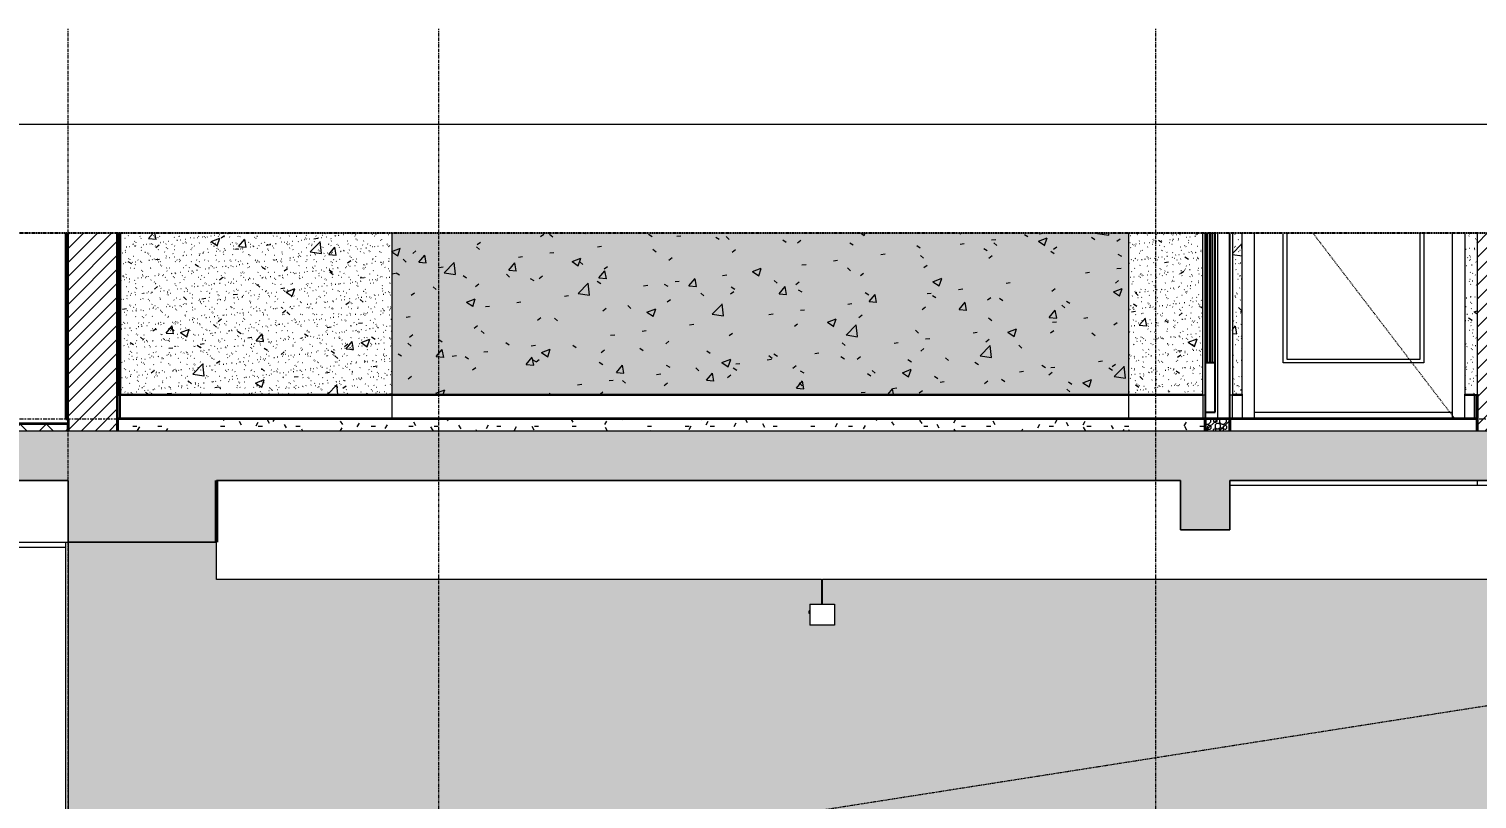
# Model space of a CAD drawing. Header units: millimetres. Extents: x 42313 to 135642, y -5392 to 75500.
# Drawn here: x 103838 to 109697, y 661 to 3778 of the extents above; entities that cross this region are included whole.
import ezdxf

# ---------------------------------------------------------------- set-up
doc = ezdxf.new("R2010")
doc.units = ezdxf.units.MM
for name, pattern in [('Centre', [31.75, 6.35, -4.7625, 15.875, -4.7625]), ('Dash', [6, 3, -3]), ('Demolished', [7.14375, 4.7625, -2.38125]), ('Grid Line', [22.225, 12.7, -3.175, 3.175, -3.175]), ('Hidden', [7.14375, 4.7625, -2.38125])]:
    doc.linetypes.add(name, pattern=pattern)
for name, color, linetype, lineweight in [('0-4', 130, 'Continuous', 5), ('A-ANNO-DIMS', 211, 'Continuous', 9), ('A-ANNO-DIMS-50', 211, 'Continuous', 9), ('A-DETL-DEMO', 6, 'Demolished', 18), ('A-DETL-GENF', 92, 'Continuous', 18), ('A-DETL-GENF-1', 9, 'Continuous', 18), ('A-DETL-GENF-3', 92, 'Hidden', 25), ('A-DETL-GENF-HDLN-1', 7, 'Dash', 18), ('A-DETL-THIN', 151, 'Continuous', 18), ('A-DOOR', 31, 'Continuous', 18), ('A-DOOR-1', 7, 'Continuous', 18), ('A-DOOR-2', 90, 'Continuous', 25), ('A-FLOR-7', 254, 'Continuous', 18), ('A-FLOR-FNSH-3', 250, 'Continuous', 35), ('A-FLOR-HRAL', 11, 'Continuous', 18), ('A-FLOR-HRAL-1', 7, 'Continuous', 18), ('A-FLOR-HRAL-2', 90, 'Continuous', 25), ('A-FLOR-LEVL-2', 51, 'Centre', 9), ('A-FLOR-PATT-3', 67, 'Continuous', 18), ('A-FLOR-PATT-4', 9, 'Continuous', 18), ('A-FLOR-PATT-5', 8, 'Continuous', 18), ('A-WALL', 113, 'Continuous', 18), ('A-WALL-2', 250, 'Continuous', 35), ('A-WALL-3', 7, 'Continuous', 18), ('A-WALL-PATT-1', 7, 'Continuous', 18), ('A-WALL-PATT-2', 111, 'Continuous', 18), ('A-WALL-PATT-3', 9, 'Continuous', 18), ('A-WALL-PATT-4', 254, 'Continuous', 18), ('A-WALL-PATT-5', 255, 'Continuous', 5), ('E-LITE-EQPM', 33, 'Continuous', 18), ('I-WALL-2', 7, 'Continuous', 18), ('S-BEAM-1', 71, 'Continuous', 5), ('S-BEAM-4', 254, 'Continuous', 18), ('S-BEAM-5', 50, 'Continuous', 18), ('S-BEAM-6', 191, 'Continuous', 50), ('S-COLS-5', 7, 'Continuous', 18), ('S-GRID-1', 1, 'Grid Line', 9)]:
    doc.layers.add(name, color=color, linetype=linetype, lineweight=lineweight)
doc.styles.add('UTM Avo_1', font='', dxfattribs={"width": 0.9, "height": 125})
doc.styles.get('UTM Avo_1').set_extended_font_data('UTM Avo')
doc.dimstyles.new('1_Dim_chi_tiet_2_5_1', dxfattribs={"dimscale": 304.8, "dimtxt": 124.912619, "dimasz": 0.19685, "dimexe": 0.164042, "dimexo": 0.0625, "dimgap": 0.016404, "dimtad": 1, "dimdec": 0, "dimrnd": 5, "dimzin": 0, "dimdsep": 46, "dimtxsty": 'UTM Avo_1', "dimblk1": 'OBLIQUE', "dimblk2": 'OBLIQUE', "dimsah": 1, "dimcen": 0.09, "dimdle": 0.164042, "dimazin": 0, "dimtfac": 1, "dimtdec": 4, "dimtix": 1, "dimtmove": 0, "dimatfit": 3, "dimfxl": 0.328084, "dimfxlon": 1, "dimtvp": 1, "dimtolj": 1, "dimtzin": 0, "dimarcsym": 2})
pattern_1 = [(45, (54016.345, 15225), (-28.28427, 28.28427), [])]
pattern_2 = [(50, (54016.35, 15225), (364.368, -31.8783), [38.1, -419.1]), (355, (54016.35, 15225), (-70.486, 382.113), [30.48, -335.28]), (100.451, (54046.7, 15222.34), (293.885, 350.233), [32.38, -356.18]), (46.184, (54016.35, 15326.6), (542.158, -84.086), [57.15, -628.65]), (96.636, (54061.5, 15319.6), (474.805, 494.855), [48.57, -534.27]), (351.184, (54016.35, 15326.6), (474.81, 494.85), [45.72, -502.92]), (21, (54067.14, 15301.2), (303.2285, -204.5305), [38.1, -419.1]), (326, (54067.14, 15301.2), (123.604, 368.376), [30.48, -335.28]), (71.451, (54092.4, 15284.16), (426.834, 163.843), [32.38, -356.18]), (37.5, (54016.35, 15225), (6.1766, 169.1102), [16.764, -314.452, 16.764, -323.596, -336.55]), (37.5, (54016.35, 15225), (6.1766, 169.1102), [-671.576, 16.764, -319.786]), (7.5, (54016.35, 15225), (133.6389, 200.3615), [16.764, -177.292, 16.764, -306.832, -128.27]), (7.5, (54016.35, 15225), (133.6389, 200.3615), [-517.652, 16.764, -111.506]), (327.5, (53903.06, 15225), (271.1818, -11.4584), [16.764, -110.236, 16.764, -379.476, -525.78]), (327.5, (53903.06, 15225), (271.1818, -11.4584), [-523.24, 16.764, -509.016]), (317.5, (53852.26, 15225), (296.2585, 50.853), [16.764, -148.336, 16.764, -246.38, -373.38]), (317.5, (53852.26, 15225), (296.2585, 50.853), [-428.244, 16.764, -356.616])]
pattern_3 = [(37.5, (54016.345, 15225), (-1.60031, 48.94136), [1.676, -36.932, 1.676, -41.504, -41.275]), (37.5, (54016.345, 15225), (-1.60031, 48.94136), [-81.788, 1.676, -39.599]), (7.5, (54016.345, 15225), (44.9521, 71.68268), [1.676, -19.152, 1.676, -33.122, -13.335]), (7.5, (54016.345, 15225), (44.9521, 71.68268), [-55.626, 1.676, -11.659]), (327.5, (53985.103, 15225), (79.09879, 0.14376), [1.676, -11.024, 1.676, -44.044, -59.69]), (327.5, (53985.103, 15225), (79.09879, 0.14376), [-58.42, 1.676, -58.014]), (317.5, (53985.1, 15225), (76.35522, 22.29306), [1.676, -4.674, 1.676, -28.296, -34.29]), (317.5, (53985.1, 15225), (76.35522, 22.29306), [-36.322, 1.676, -32.614])]

# ---------------------------------------------------------------- blocks, each defined once
blk = doc.blocks.new('NCV_TKTC_KET CAU_rvt-3-TKCS_RAMP DỐC 1 - MẶT CẮT DỌC')
at = {"layer": 'S-BEAM-1'}
blk.add_hatch(color=256, dxfattribs=at).paths.add_polyline_path([(45052.6, 1700), (45052.6, 1700), (45052.6, 1750)])
at = {"layer": 'A-FLOR-7'}
for p, q in [((50152.6, 1950), (50152.6, 1930)), ((50152.6, 1930), (49152.9, 1930)), ((53152.6, 1930), (50152.6, 1930))]:
    blk.add_line(p, q, dxfattribs=at)
at = {"layer": 'S-BEAM-4'}
for p, q in [((45052.6, 1550), (45052.6, 1700)), ((42052.6, 1680), (44442.6, 1680)), ((47500.1, 1550), (45052.6, 1550)), ((48952.9, 1550), (47505, 1550)), ((51000.1, 1550), (48952.9, 1550))]:
    blk.add_line(p, q, dxfattribs=at)
at = {"layer": 'S-BEAM-5'}
blk.add_line((42052.6, 1700), (44452.6, 1700), dxfattribs=at)
at = {"layer": 'S-BEAM-6'}
blk.add_line((45052.6, 1700), (45052.6, 1950), dxfattribs=at)
at = {"layer": 'S-COLS-5'}
blk.add_line((45752.6, 2295), (45752.6, 2300), dxfattribs=at)
blk = doc.blocks.new('DOOR_CW_01 CANH MO-PANEL KINH - DIW_01-900x2200-CỬA GỖ VÂN LAMINATE-553393-TKCS_RAMP DỐC 1 - MẶT CẮT DỌC')
at = {"layer": 'A-DOOR-1'}
for p, q in [((49052.6, 2952.8), (49052.6, 2200)), ((49102.6, 2952.8), (49102.6, 2200)), ((49152.6, 2952.8), (49152.6, 2200))]:
    blk.add_line(p, q, dxfattribs=at)
at = {"layer": 'A-DOOR-2'}
for p, q in [((49052.6, 2952.8), (49052.6, 2200)), ((49052.6, 2952.8), (49052.6, 2200)), ((49062.6, 2426), (49062.6, 2952.8)), ((49072.6, 2426), (49072.6, 2952.8)), ((49082.6, 2426), (49082.6, 2952.8)), ((49092.6, 2226), (49092.6, 2952.8)), ((49152.6, 2200), (49152.6, 2952.8)), ((49152.6, 2200), (49152.6, 2952.8)), ((49092.6, 2426), (49052.6, 2426)), ((49052.6, 2226), (49092.6, 2226))]:
    blk.add_line(p, q, dxfattribs=at)
blk = doc.blocks.new('Railing - Railing-768366-TKCS_RAMP DỐC 1 - MẶT CẮT DỌC')
at = {"layer": 'A-FLOR-HRAL-1'}
for p, q in [((44662.564287, 2295), (45762.564287, 2295)), ((45762.564287, 2295), (48742.564287, 2295)), ((45762.564287, 2295), (45762.564287, 2200)), ((48742.564287, 2295), (49042.564287, 2295)), ((48742.564287, 2295), (48742.564287, 2200)), ((49052.564287, 2295), (49042.564287, 2295)), ((49042.564287, 2295), (49042.564287, 2200))]:
    blk.add_line(p, q, dxfattribs=at)
at = {"layer": 'A-FLOR-HRAL-2'}
for p, q in [((44662.564287, 2295), (44652.564287, 2295)), ((44652.564287, 2295), (44652.564287, 2200)), ((44662.564287, 2200), (44662.564287, 2295)), ((44652.564287, 2200), (44662.564287, 2200))]:
    blk.add_line(p, q, dxfattribs=at)
blk = doc.blocks.new('Railing - Railing-769985-TKCS_RAMP DỐC 1 - MẶT CẮT DỌC')
at = {"layer": 'A-FLOR-HRAL-1'}
for p, q in [((50102.564287, 2295), (50142.564287, 2295)), ((50102.564287, 2200), (50102.564287, 2295))]:
    blk.add_line(p, q, dxfattribs=at)
at = {"layer": 'A-FLOR-HRAL-2'}
for p, q in [((50152.564287, 2295), (50142.564287, 2295)), ((50142.564287, 2295), (50142.564287, 2200)), ((50152.564287, 2200), (50152.564287, 2295)), ((50142.564287, 2200), (50152.564287, 2200))]:
    blk.add_line(p, q, dxfattribs=at)
blk = doc.blocks.new('Railing - Railing-770068-TKCS_RAMP DỐC 1 - MẶT CẮT DỌC')
at = {"layer": 'A-FLOR-HRAL-1'}
for p, q in [((49162.564287, 2295), (49152.564287, 2295)), ((49162.564287, 2295), (49202.564287, 2295)), ((49162.564287, 2200), (49162.564287, 2295)), ((49202.564287, 2295), (49202.564287, 2200))]:
    blk.add_line(p, q, dxfattribs=at)
blk = doc.blocks.new('DOOR_CW_01 CANH MO-PANEL KINH - DIG_01-900x2200-CỬA NHÔM KÍNH-400868-TKCS_RAMP DỐC 1 - MẶT CẮT DỌC')
at = {"layer": 'A-DETL-GENF-HDLN-1'}
blk.add_line((50062.6, 2200), (49487.6, 2952.8), dxfattribs=at)
at = {"layer": 'A-DOOR-1'}
for p, q in [((49252.6, 2200), (49252.6, 2952.8)), ((49367.6, 2426), (49367.6, 2952.8)), ((49382.6, 2952.8), (49382.6, 2441)), ((49922.6, 2441), (49922.6, 2952.8)), ((49937.6, 2952.8), (49937.6, 2426)), ((50052.6, 2952.8), (50052.6, 2200)), ((49937.6, 2426), (49367.6, 2426)), ((49382.6, 2441), (49922.6, 2441)), ((49202.6, 2300), (49202.6, 2295)), ((50102.6, 2295), (50102.6, 2300)), ((49252.6, 2226), (50052.6, 2226))]:
    blk.add_line(p, q, dxfattribs=at)
blk = doc.blocks.new('NCV_TKTC_TANG 1_rvt-3-TKCS_RAMP DỐC 1 - MẶT CẮT DỌC')
at = {"layer": 'A-FLOR-PATT-3'}
h = blk.add_hatch(dxfattribs=at)
h.set_pattern_fill('FP_15', color=256, style=0, pattern_type=2)
h.set_pattern_definition([(0, (54016.345, 15225), (203.2, 50.8), [16.764, -135.636, 16.764, -135.636, -812.8]), (0, (54016.345, 15225), (203.2, 50.8), [-304.8, 16.764, -288.036, 16.764, -135.636, -355.6]), (0, (54016.345, 15225), (203.2, 50.8), [-762, 16.764, -84.836, 16.764, -237.236]), (120, (54092.545, 15250.4), (-145.59409, 150.57636), [16.764, -135.636, 16.764, -135.636, -812.8]), (120, (54092.545, 15250.4), (-145.59409, 150.57636), [-304.8, 16.764, -288.036, 16.764, -135.636, -355.6]), (120, (54092.545, 15250.4), (-145.59409, 150.57636), [-762, 16.764, -84.836, 16.764, -237.236]), (240, (54117.945, 15352), (-57.60591, -201.37636), [16.764, -135.636, 16.764, -135.636, -812.8]), (240, (54117.945, 15352), (-57.60591, -201.37636), [-304.8, 16.764, -288.036, 16.764, -135.636, -355.6]), (240, (54117.945, 15352), (-57.60591, -201.37636), [-762, 16.764, -84.836, 16.764, -237.236])])
h.paths.add_polyline_path([(48581.1, 2150), (49052.6, 2150), (49052.6, 2200), (44652.6, 2200), (44652.6, 2150), (47729.9, 2150)])
at = {"layer": 'A-FLOR-PATT-4'}
h = blk.add_hatch(dxfattribs=at)
h.set_pattern_fill('FP_19', color=256, style=0, pattern_type=2)
h.set_pattern_definition([(180, (54070.22, 15253.534), (-8e-15, -63.5), [6.012, -57.488]), (135, (54074.47, 15249.283), (-63.4996, 4e-15), [6.012, -83.79]), (90, (54074.47, 15243.27), (-63.5, 4e-15), [6.012, -57.488]), (45, (54070.22, 15239.02), (0, 63.4996), [6.012, -83.79]), (0, (54064.21, 15239.02), (0, 63.5), [6.012, -57.488]), (315, (54059.956, 15243.27), (63.4996, 0), [6.012, -83.79]), (270, (54059.956, 15249.28), (63.5, 4e-15), [6.012, -57.488]), (225, (54064.21, 15253.534), (4e-15, -63.4996), [6.012, -83.79]), (180, (54055.996, 15243.53), (-8e-15, -63.5), [6.892, -56.608]), (135, (54060.87, 15238.66), (-63.4996, 4e-15), [6.892, -82.91]), (90, (54060.87, 15231.77), (-63.5, 4e-15), [6.892, -56.608]), (45, (54055.996, 15226.894), (0, 63.4996), [6.892, -82.91]), (0, (54049.104, 15226.894), (0, 63.5), [6.892, -56.608]), (315, (54044.23, 15231.77), (63.4996, 0), [6.892, -82.91]), (270, (54044.23, 15238.66), (63.5, 4e-15), [6.892, -56.608]), (225, (54049.104, 15243.533), (4e-15, -63.4996), [6.892, -82.91]), (180, (54027.09, 15238.96), (-8e-15, -63.5), [4.546, -58.954]), (135, (54030.3, 15235.746), (-63.4996, 4e-15), [4.546, -85.257]), (90, (54030.3, 15231.2), (-63.5, 4e-15), [4.546, -58.954]), (45, (54027.09, 15227.986), (0, 63.4996), [4.546, -85.257]), (0, (54022.54, 15227.986), (0, 63.5), [4.546, -58.954]), (315, (54019.327, 15231.2), (63.4996, 0), [4.546, -85.257]), (270, (54019.33, 15235.746), (63.5, 4e-15), [4.546, -58.954]), (225, (54022.54, 15238.96), (4e-15, -63.4996), [4.546, -85.257]), (90, (54048.54, 15246.805), (-63.5, 4e-15), [9.093, -54.407]), (45, (54042.107, 15240.375), (0, 63.4996), [9.093, -80.71]), (0, (54033.015, 15240.375), (0, 63.5), [9.093, -54.407]), (315, (54026.585, 15246.805), (63.4996, 0), [9.093, -80.71]), (270, (54026.585, 15255.9), (63.5, 4e-15), [9.093, -54.407]), (225, (54033.015, 15262.327), (4e-15, -63.4996), [9.093, -80.71]), (180, (54042.11, 15262.33), (-8e-15, -63.5), [9.093, -54.407]), (135, (54048.537, 15255.9), (-63.4996, 4e-15), [9.093, -80.71]), (90, (54073.23, 15267.626), (-63.5, 4e-15), [11.586, -51.914]), (45, (54065.04, 15259.433), (0, 63.4996), [11.586, -78.217]), (0, (54053.454, 15259.43), (0, 63.5), [11.586, -51.914]), (315, (54045.26, 15267.626), (63.4996, 0), [11.586, -78.217]), (270, (54045.26, 15279.21), (63.5, 4e-15), [11.586, -51.914]), (225, (54053.454, 15287.404), (4e-15, -63.4996), [11.586, -78.217]), (180, (54065.04, 15287.404), (-8e-15, -63.5), [11.586, -51.914]), (135, (54073.233, 15279.21), (-63.4996, 4e-15), [11.586, -78.217]), (90, (54034.64, 15271.15), (-63.5, 4e-15), [6.013, -57.487]), (45, (54030.39, 15266.9), (0, 63.4996), [6.013, -83.79]), (0, (54024.375, 15266.9), (0, 63.5), [6.013, -57.487]), (315, (54020.123, 15271.15), (63.4996, 0), [6.013, -83.79]), (270, (54020.12, 15277.16), (63.5, 4e-15), [6.013, -57.487]), (225, (54024.375, 15281.415), (4e-15, -63.4996), [6.013, -83.79]), (180, (54030.39, 15281.415), (-8e-15, -63.5), [6.013, -57.487]), (135, (54034.64, 15277.163), (-63.4996, 4e-15), [6.013, -83.79])])
h.paths.add_polyline_path([(49152.6, 2150), (49152.6, 2200), (49052.6, 2200), (49052.6, 2150)])
at = {"layer": 'A-WALL-PATT-1'}
h = blk.add_hatch(dxfattribs=at)
h.set_pattern_fill('FP_16', color=256, style=0, pattern_type=2)
h.set_pattern_definition([(45, (54016.345, 15225), (-26.5165, 26.5165), [])])
h.paths.add_polyline_path([(44662.6, 2300), (44662.6, 2952.8), (44652.6, 2952.8), (44652.6, 2300)])
at = {"layer": 'A-WALL-PATT-3'}
h = blk.add_hatch(dxfattribs=at)
h.set_pattern_fill('FP_13', color=256, style=0, pattern_type=2)
h.set_pattern_definition(pattern_1)
h.paths.add_polyline_path([(50252.6, 2150), (50252.6, 2952.8), (50152.6, 2952.8), (50152.6, 2150), (50227.6, 2150)])
h = blk.add_hatch(dxfattribs=at)
h.set_pattern_fill('FP_13', color=256, style=0, pattern_type=2)
h.set_pattern_definition(pattern_1)
h.paths.add_polyline_path([(49102.6, 2150), (49152.6, 2150), (49152.6, 2200), (49052.6, 2200), (49052.6, 2150)])
at = {"layer": 'A-WALL-PATT-4'}
h = blk.add_hatch(dxfattribs=at)
h.set_pattern_fill('FP_17', color=256, style=0, pattern_type=2)
h.set_pattern_definition(pattern_2)
h.paths.add_polyline_path([(45752.6, 2300), (45752.6, 2952.8), (44662.6, 2952.8), (44662.6, 2300)])
h = blk.add_hatch(dxfattribs=at)
h.set_pattern_fill('FP_18', color=256, style=0, pattern_type=2)
h.set_pattern_definition(pattern_3)
h.paths.add_polyline_path([(45752.6, 2300), (45752.6, 2952.8), (44662.6, 2952.8), (44662.6, 2300)])
h = blk.add_hatch(dxfattribs=at)
h.set_pattern_fill('FP_17', color=256, style=0, pattern_type=2)
h.set_pattern_definition(pattern_2)
h.paths.add_polyline_path([(45762.6, 2300), (45762.6, 2952.8), (45752.6, 2952.8), (45752.6, 2300)])
h = blk.add_hatch(dxfattribs=at)
h.set_pattern_fill('FP_18', color=256, style=0, pattern_type=2)
h.set_pattern_definition(pattern_3)
h.paths.add_polyline_path([(45762.6, 2300), (45762.6, 2952.8), (45752.6, 2952.8), (45752.6, 2300)])
h = blk.add_hatch(dxfattribs=at)
h.set_pattern_fill('FP_17', color=256, style=0, pattern_type=2)
h.set_pattern_definition(pattern_2)
h.paths.add_polyline_path([(47729.9, 2300), (48742.6, 2300), (48742.6, 2952.8), (45762.6, 2952.8), (45762.6, 2300), (46027.5, 2300)])
h = blk.add_hatch(dxfattribs=at)
h.set_pattern_fill('FP_18', color=256, style=0, pattern_type=2)
h.set_pattern_definition(pattern_3)
h.paths.add_polyline_path([(47729.9, 2300), (48742.6, 2300), (48742.6, 2952.8), (45762.6, 2952.8), (45762.6, 2300), (46027.5, 2300)])
h = blk.add_hatch(dxfattribs=at)
h.set_pattern_fill('FP_17', color=256, style=0, pattern_type=2)
h.set_pattern_definition(pattern_2)
h.paths.add_polyline_path([(48742.6, 2300), (49042.6, 2300), (49042.6, 2952.8), (48742.6, 2952.8), (48742.6, 2552.9)])
h = blk.add_hatch(dxfattribs=at)
h.set_pattern_fill('FP_18', color=256, style=0, pattern_type=2)
h.set_pattern_definition(pattern_3)
h.paths.add_polyline_path([(48742.6, 2300), (49042.6, 2300), (49042.6, 2952.8), (48742.6, 2952.8), (48742.6, 2552.9)])
h = blk.add_hatch(dxfattribs=at)
h.set_pattern_fill('FP_17', color=256, style=0, pattern_type=2)
h.set_pattern_definition(pattern_2)
h.paths.add_polyline_path([(49162.6, 2300), (49202.6, 2300), (49202.6, 2952.8), (49162.6, 2952.8), (49162.6, 2552.9)])
h.paths.add_polyline_path([(50143, 2300), (50152.6, 2300), (50152.6, 2952.8), (50102.6, 2952.8), (50102.6, 2300)])
h = blk.add_hatch(dxfattribs=at)
h.set_pattern_fill('FP_18', color=256, style=0, pattern_type=2)
h.set_pattern_definition(pattern_3)
h.paths.add_polyline_path([(49162.6, 2300), (49202.6, 2300), (49202.6, 2952.8), (49162.6, 2952.8), (49162.6, 2552.9)])
h.paths.add_polyline_path([(50143, 2300), (50152.6, 2300), (50152.6, 2952.8), (50102.6, 2952.8), (50102.6, 2300)])
at = {"layer": 'A-FLOR-FNSH-3'}
for p, q in [((49052.6, 2200), (44652.6, 2200)), ((44652.6, 2200), (44652.6, 2150)), ((49052.6, 2150), (49052.6, 2200)), ((49152.6, 2200), (49052.6, 2200)), ((49052.6, 2200), (49052.6, 2150)), ((50152.6, 2200), (49152.6, 2200)), ((49152.6, 2200), (49152.6, 2150)), ((49152.6, 2150), (49152.6, 2200)), ((50152.6, 2150), (50152.6, 2200))]:
    blk.add_line(p, q, dxfattribs=at)
at = {"layer": 'A-WALL-2'}
for p, q in [((44652.6, 2952.8), (44652.6, 2300)), ((44662.6, 2300), (44662.6, 2952.8)), ((44652.6, 2300), (44662.6, 2300)), ((50152.6, 2300), (50152.6, 2150)), ((49152.6, 2200), (49052.6, 2200)), ((49052.6, 2200), (49052.6, 2150)), ((49152.6, 2150), (49152.6, 2200))]:
    blk.add_line(p, q, dxfattribs=at)
at = {"layer": 'A-WALL-3'}
blk.add_line((50152.6, 2952.8), (50152.6, 2300), dxfattribs=at)
at = {"layer": 'I-WALL-2'}
for p, q in [((45762.6, 2952.8), (45762.6, 2300)), ((48742.6, 2952.8), (48742.6, 2300)), ((49042.6, 2300), (49042.6, 2952.8)), ((49162.6, 2952.8), (49162.6, 2300)), ((49202.6, 2300), (49202.6, 2952.8)), ((50102.6, 2952.8), (50102.6, 2300)), ((44662.6, 2300), (45752.6, 2300)), ((45762.6, 2300), (45752.6, 2300)), ((45762.6, 2300), (48742.6, 2300)), ((48742.6, 2300), (49042.6, 2300)), ((49162.6, 2300), (49202.6, 2300)), ((50102.6, 2300), (50143, 2300))]:
    blk.add_line(p, q, dxfattribs=at)
at = {"layer": 'A-DOOR'}
for name in ['DOOR_CW_01 CANH MO-PANEL KINH - DIW_01-900x2200-CỬA GỖ VÂN LAMINATE-553393-TKCS_RAMP DỐC 1 - MẶT CẮT DỌC', 'DOOR_CW_01 CANH MO-PANEL KINH - DIG_01-900x2200-CỬA NHÔM KÍNH-400868-TKCS_RAMP DỐC 1 - MẶT CẮT DỌC']:
    blk.add_blockref(name, (0, 0), dxfattribs=at)
at = {"layer": 'A-FLOR-HRAL'}
for name in ['Railing - Railing-768366-TKCS_RAMP DỐC 1 - MẶT CẮT DỌC', 'Railing - Railing-770068-TKCS_RAMP DỐC 1 - MẶT CẮT DỌC', 'Railing - Railing-769985-TKCS_RAMP DỐC 1 - MẶT CẮT DỌC']:
    blk.add_blockref(name, (0, 0), dxfattribs=at)
blk = doc.blocks.new('EAE_STL_PENDANT_TK_15W_120cm - LIC_01-ĐÈN LED BATTEN 1_2_ P_2x20W_ ÁNH SÁNG TRẮNG 6000K_ LẮP ĐẶT NỔI_TREO TY-1354115-TKCS_RAMP DỐC 1 - MẶT CẮT DỌC')
at = {"layer": 'E-LITE-EQPM'}
for p, q in [((43350.1, 1550), (43350.1, 1450)), ((43350.1, 1550), (43352.6, 1550)), ((43352.6, 1550), (43355.1, 1550)), ((43355.1, 1450), (43355.1, 1550)), ((43302.6, 1422), (43300.6, 1422)), ((43300.6, 1420.6), (43300.6, 1421.9)), ((43302.6, 1421.9), (43300.6, 1421.9)), ((43300.6, 1411.8), (43300.6, 1420.6)), ((43302.6, 1420.6), (43300.6, 1420.6)), ((43302.6, 1411.8), (43300.6, 1411.8)), ((43302.6, 1411.7), (43300.6, 1411.7)), ((43302.6, 1450), (43402.6, 1450)), ((43302.6, 1450), (43302.6, 1448)), ((43302.6, 1448), (43302.6, 1364)), ((43402.6, 1450), (43402.6, 1448)), ((43402.6, 1448), (43402.6, 1364)), ((43402.6, 1364), (43302.6, 1364))]:
    blk.add_line(p, q, dxfattribs=at)
blk = doc.blocks.new('BORDER VIEW - BORDER VIEW-2145498-TKCS_RAMP DỐC 1 - MẶT CẮT DỌC')
at = {"layer": 'A-DETL-GENF-3'}
blk.add_line((41142.6, 2952.8), (67907.1, 2952.8), dxfattribs=at)
blk = doc.blocks.new('DIMBLOCK30-TKCS_RAMP DỐC 1 - MẶT CẮT DỌC')
at = {"layer": 'A-ANNO-DIMS-50'}
for p, q in [((102196.6, 3491.8), (102196.6, 3341.8)), ((102196.6, 3391.8), (102196.6, 3491.8)), ((120496.6, 3491.8), (120496.6, 3341.8)), ((120496.6, 3391.8), (120496.6, 3491.8)), ((102146.6, 3391.8), (120546.6, 3391.8))]:
    blk.add_line(p, q, dxfattribs=at)
at = {"layer": 'A-ANNO-DIMS-50', "lineweight": 25}
for p, q in [((102196.6, 3391.8), (102226.6, 3421.8)), ((120496.6, 3391.8), (120526.6, 3421.8)), ((102196.6, 3391.8), (102166.6, 3361.8)), ((120496.6, 3391.8), (120466.6, 3361.8))]:
    blk.add_line(p, q, dxfattribs=at)
at = {"layer": 'A-ANNO-DIMS-50', "color": 0, "insert": (111132.6, 3554.1), "char_height": 125, "width": 513.53, "attachment_point": 1, "line_spacing_factor": 1.110334, "style": 'UTM Avo_1'}
blk.add_mtext('18300', dxfattribs=at)
blk = doc.blocks.new('_Oblique')
at = {"color": 0, "linetype": 'ByBlock', "lineweight": -2}
blk.add_line((-0.5, -0.5), (0.5, 0.5), dxfattribs=at)

msp = doc.modelspace()

# ---------------------------------------------------------------- hatches: boundary and pattern name
at = {"layer": 'A-DETL-GENF-1'}
h = msp.add_hatch(dxfattribs=at)
h.set_pattern_fill('FP_14', color=256, style=0, pattern_type=2)
h.set_pattern_definition([(50, (113560.34, 15225), (364.368, -31.8783), [38.1, -419.1]), (355, (113560.34, 15225), (-70.486, 382.113), [30.48, -335.28]), (100.451, (113590.7, 15222.34), (293.885, 350.2334), [32.38, -356.18]), (46.184, (113560.34, 15326.6), (542.158, -84.086), [57.15, -628.65]), (96.636, (113605.5, 15319.6), (474.805, 494.855), [48.57, -534.27]), (351.184, (113560.34, 15326.6), (474.81, 494.85), [45.72, -502.92]), (21, (113611.14, 15301.2), (303.2285, -204.5305), [38.1, -419.1]), (326, (113611.14, 15301.2), (123.604, 368.376), [30.48, -335.28]), (71.451, (113636.4, 15284.16), (426.834, 163.843), [32.38, -356.18]), (37.5, (113560.34, 15225), (6.17665, 169.11015), [3.353, -327.863, 3.353, -337.007, -336.55]), (37.5, (113560.34, 15225), (6.17665, 169.11015), [-671.576, 3.353, -333.197]), (7.5, (113560.34, 15225), (133.6389, 200.3615), [3.353, -190.703, 3.353, -320.243, -128.27]), (7.5, (113560.34, 15225), (133.6389, 200.3615), [-517.652, 3.353, -124.917]), (327.5, (113447.06, 15225), (271.1818, -11.4584), [3.353, -123.647, 3.353, -392.887, -525.78]), (327.5, (113447.06, 15225), (271.1818, -11.4584), [-523.24, 3.353, -522.427]), (317.5, (113396.26, 15225), (296.2585, 50.8528), [3.353, -161.747, 3.353, -259.791, -373.38]), (317.5, (113396.26, 15225), (296.2585, 50.8528), [-428.244, 3.353, -370.027]), (45, (113560.34, 15225), (-125.7236, 125.7236), []), (45, (113560.34, 15415.5), (-125.7236, 125.7236), [])])
h.paths.add_polyline_path([(112696.6, 1550), (112996.6, 1550), (112996.6, 2150), (100536.6, 2149.5), (100536.6, 1950), (101396.6, 1950), (101396.6, 1700), (101596.6, 1700), (101596.6, 1950), (103996.6, 1950), (103996.6, 1700), (104596.6, 1700), (104596.6, 1950), (108496.9, 1950), (108496.9, 1750), (108696.9, 1750), (108696.9, 1950), (112696.6, 1950), (112696.6, 1579.4)])
at = {"layer": 'A-FLOR-PATT-5'}
h = msp.add_hatch(dxfattribs=at)
h.set_pattern_fill('FP_20', color=256, style=0, pattern_type=2)
h.set_pattern_definition([(45, (113560.34, 15225), (-53.033, 53.033), []), (135, (113560.34, 15225), (-53.033, -53.033), [])])
h.paths.add_polyline_path([(103996.6, 2150), (103996.6, 2180), (101946.6, 2180), (101946.6, 2150), (103869, 2150)])
at = {"layer": 'A-WALL-PATT-2'}
h = msp.add_hatch(dxfattribs=at)
h.set_pattern_fill('FP_16', color=256, style=0, pattern_type=2)
h.set_pattern_definition([(45, (113560.343, 15225), (-26.5165, 26.5165), [])])
h.paths.add_polyline_path([(103996.6, 2200), (103996.6, 2952.8), (103986.6, 2952.8), (103986.6, 2200)])
h = msp.add_hatch(dxfattribs=at)
h.set_pattern_fill('FP_13', color=256, style=0, pattern_type=2)
h.set_pattern_definition([(45, (113560.343, 15225), (-28.28427, 28.28427), [])])
h.paths.add_polyline_path([(103996.6, 2150), (104196.6, 2150), (104196.6, 2952.8), (103996.6, 2952.8), (103996.6, 2200)])
at = {"layer": 'A-WALL-PATT-5'}
h = msp.add_hatch(color=256, dxfattribs=at)
h.paths.add_polyline_path([(104996.6, -2000), (106597.1, -1764.9), (106597.1, -1720.8), (106897.1, -1720.8), (112416.9, -910), (103996.6, -910), (103996.6, -2000), (104772, -2000)])
h.paths.add_polyline_path([(106647.1, -1757.5), (106761, -1740.8), (106647.1, -1740.8)])
h.paths.add_polyline_path([(112485, -900), (114496.6, -604.5), (114496.6, 490), (103996.6, 490), (103996.6, -900), (110678.8, -900)])
h.paths.add_polyline_path([(112996.6, 500), (114496.6, 500), (114496.6, 1050), (114506.6, 1050), (114506.6, 2000), (112996.6, 2000), (112996.6, 1550), (110549.1, 1550), (110549.1, 1450), (110596.6, 1450), (110596.6, 1364), (110496.6, 1364), (110496.6, 1411.8), (110494.6, 1412.1), (110494.6, 1421.9), (110496.6, 1421.9), (110496.6, 1450), (110544.1, 1450), (110544.1, 1550), (107049.1, 1550), (107049.1, 1450), (107096.6, 1450), (107096.6, 1364), (106996.6, 1364), (106996.6, 1411.8), (106994.6, 1412.1), (106994.6, 1421.9), (106996.6, 1421.9), (106996.6, 1450), (107044.1, 1450), (107044.1, 1550), (104596.6, 1550), (104596.6, 1700), (103996.6, 1700), (103996.6, 500), (112696.6, 500)])

# ---------------------------------------------------------------- linework, layer by layer
at = {"layer": 'A-DETL-DEMO'}
msp.add_line((121936.3, 2952.8), (105472.3, 368.3), dxfattribs=at)
at = {"layer": 'A-DETL-THIN'}
for p, q in [((112996.6, 2150), (100536.6, 2150)), ((101596.6, 1950), (103996.6, 1950)), ((103996.6, 1950), (101596.6, 1950)), ((103996.6, 1950), (103996.6, 1700)), ((103996.6, 1700), (103996.6, 1950)), ((104596.6, 1700), (104596.6, 1950)), ((104596.6, 1950), (108496.9, 1950)), ((108496.9, 1950), (104596.6, 1950)), ((104596.6, 1950), (104596.6, 1700)), ((108496.9, 1950), (108496.9, 1750)), ((108496.9, 1750), (108496.9, 1950)), ((108696.9, 1750), (108696.9, 1950)), ((108696.9, 1950), (112696.6, 1950)), ((112696.6, 1950), (108696.9, 1950)), ((108696.9, 1950), (108696.9, 1750)), ((103996.6, 1700), (104596.6, 1700)), ((104596.6, 1700), (103996.6, 1700)), ((108496.9, 1750), (108696.9, 1750)), ((108696.9, 1750), (108496.9, 1750))]:
    msp.add_line(p, q, dxfattribs=at)
at = {"layer": 'A-FLOR-FNSH-3'}
for p, q in [((103996.6, 2180), (101946.6, 2180)), ((103996.6, 2150), (103996.6, 2180))]:
    msp.add_line(p, q, dxfattribs=at)
at = {"layer": 'A-FLOR-LEVL-2'}
msp.add_line((99185.1, 2200), (128982.7, 2200), dxfattribs=at)
at = {"layer": 'A-WALL'}
for p, q in [((103996.6, 2952.8), (103996.6, 2200)), ((103996.6, 2200), (103996.6, 2952.8)), ((103986.6, -2000), (103986.6, 1700)), ((103996.6, 1700), (103996.6, -2000))]:
    msp.add_line(p, q, dxfattribs=at)
at = {"layer": 'A-WALL-2'}
for p, q in [((103986.6, 2952.8), (103986.6, 2200)), ((104196.6, 2150), (104196.6, 2952.8)), ((103986.6, 2200), (103996.6, 2200)), ((103996.6, 2200), (103996.6, 2150))]:
    msp.add_line(p, q, dxfattribs=at)
at = {"layer": 'S-GRID-1'}
for p, q in [((103996.6, 2527.8), (103996.6, 3777.8)), ((105496.6, 2527.8), (105496.6, 3777.8)), ((108396.6, 2527.8), (108396.6, 3777.8)), ((103996.6, -3691.5), (103996.6, 2527.8)), ((105496.6, -3691.5), (105496.6, 2527.8)), ((108396.6, -3691.5), (108396.6, 2527.8))]:
    msp.add_line(p, q, dxfattribs=at)

# ---------------------------------------------------------------- block references
at = {"layer": '0-4'}
for name in ['NCV_TKTC_TANG 1_rvt-3-TKCS_RAMP DỐC 1 - MẶT CẮT DỌC', 'NCV_TKTC_KET CAU_rvt-3-TKCS_RAMP DỐC 1 - MẶT CẮT DỌC']:
    msp.add_blockref(name, (59544, 0), dxfattribs=at)
at = {"layer": 'A-DETL-GENF'}
msp.add_blockref('BORDER VIEW - BORDER VIEW-2145498-TKCS_RAMP DỐC 1 - MẶT CẮT DỌC', (59544, 0), dxfattribs=at)
at = {"layer": 'E-LITE-EQPM'}
msp.add_blockref('EAE_STL_PENDANT_TK_15W_120cm - LIC_01-ĐÈN LED BATTEN 1_2_ P_2x20W_ ÁNH SÁNG TRẮNG 6000K_ LẮP ĐẶT NỔI_TREO TY-1354115-TKCS_RAMP DỐC 1 - MẶT CẮT DỌC', (63694, 0), dxfattribs=at)

# ---------------------------------------------------------------- dimensions: what is measured, and where the dimension line sits
at = {"layer": 'A-ANNO-DIMS'}
dim = msp.add_linear_dim(base=(120496.6, 3391.8), p1=(102196.6, 3491.8), p2=(120496.6, 3491.8), dimstyle='1_Dim_chi_tiet_2_5_1', override={"dimpost": '<>', "dimfxl": 18300}, dxfattribs=at)
dim.commit()
dim.dimension.update_dxf_attribs({"geometry": 'DIMBLOCK30-TKCS_RAMP DỐC 1 - MẶT CẮT DỌC', "text_midpoint": (111346.6, 3461.4)})

doc.saveas('drawing.dxf')
